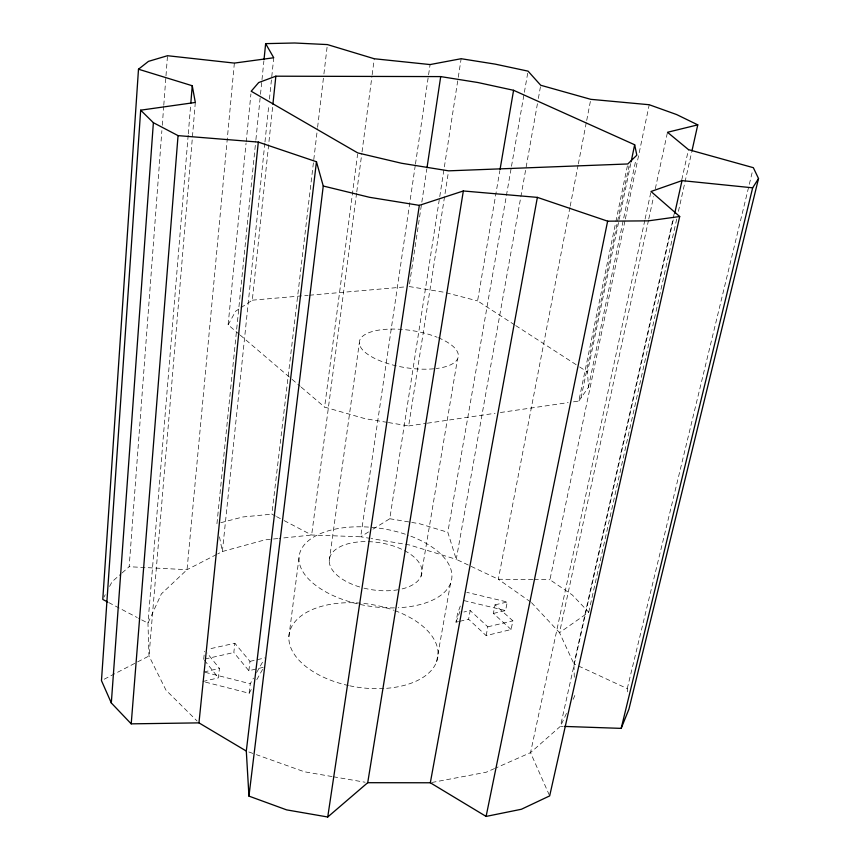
<?xml version="1.0" encoding="UTF-8"?>
<svg xmlns="http://www.w3.org/2000/svg" width="860" height="860" viewBox="0 0 860 860"><rect width="100%" height="100%" fill="white"/><g stroke="black" fill="none" stroke-linecap="round" stroke-linejoin="round"><path stroke-width="0.64" stroke-dasharray="4.3 3.22" d="M122.12 572.9L129.161 566.729L161.884 130.634M162.282 125.281L163.69 106.554M163.787 105.21L165.894 77.12M165.991 75.787L167.496 55.717M188.179 135.203L147.952 623.167L149.006 655.986L165.969 690.139L197.08 721.003M188.286 133.87L190.597 105.791M195.317 102.458L149.006 655.986L101.469 680.636M234.361 63.092L187.039 569.686L161.368 593.884L147.952 623.167L138.439 618.168M239.295 334.325L228.115 324.8L246.046 143.287M246.186 141.954L250.926 93.912M216.946 523.697L255.764 140.975M255.904 139.643L260.365 95.632M260.494 94.299L261.849 80.969M261.988 79.636L263.88 60.963M203.691 659.319L204.508 651.31M264.848 143.168L222.375 551.518L217.655 553.947M264.988 141.835L268.879 104.469M269.427 99.126L273.738 57.76M241.069 307.611L252.302 300.183L272.631 106.866M202.906 681.486L218.418 677.852L219.429 668.403L207.109 653.041M256.807 679.669L263.837 667.209L248.873 670.714L233.823 652.514L234.855 643.258L208.421 649.128M248.873 670.714L249.97 661.361L234.855 643.258M205.475 682.141L249.131 693.257L250.249 683.754L253.453 678.132M275.383 516L271.868 514.162L317.447 128.624M317.609 127.291L323.758 75.261M323.919 73.928L327.391 44.58M288.874 636.647L299 557.817M387.118 422.346L365.091 418.691L324.618 407.124L357.577 154.252M356.599 193.113L311.653 535.017L279.081 538.414M356.782 191.78L361.845 153.198M362.028 151.865L371.993 76.035M372.165 74.712L374.272 58.749M329.229 560.849L359.329 342.904M415.272 165.378L360.706 536.79L311.653 535.017L283.574 520.3M415.466 164.056L430.086 64.564M409.543 283.908L426.807 169.022M373.004 529.158L389.773 518.741L439.546 197.918M439.761 196.585L458.068 78.593M458.272 77.271L461.154 58.716M388.419 422.561L408.672 425.926L448.393 172.161M421.013 576.329L457.498 359.061M514.602 324.854L477.579 300.892L499.853 170.581M468.281 565.02L456.262 559.333L447.813 532.297L511.27 167.603M511.496 166.281L524.138 93.611M524.374 92.289L528.051 71.144M436.6 661.77L450.533 583.359M537.425 103.737L456.262 559.333L409.639 545.014L371.284 538.564M538.371 98.459L540.714 85.258M458.509 621.597L455.993 622.188L457.574 613.47L461.089 603.946M511.119 629.52L493.382 613.427L495.037 604.827L512.861 620.823L511.119 629.52L486.147 635.594L468.592 619.243L470.194 610.557L463.884 612.019M486.147 635.594L487.835 626.822L470.194 610.557M569.943 207.443L498.316 579.242L530.33 601.774M570.201 206.12L578.081 165.249M578.328 163.938L586.455 121.744M586.713 120.421L590.777 99.33M493.382 613.427L505.572 610.578L507.26 602.011L466.797 592.336M573.491 401.835L578.812 401.05L615.609 222.912M615.878 221.6L627.51 165.281M581.027 397.879L629.058 165.873M578.812 401.05L588.412 387.322L587.53 372.058L630.842 163.153M588.412 387.322L636.013 159.121M574.287 677.207L573.953 663.899L559.516 632.691L588.734 612.202L572.276 594.948L549.927 579.715L625.102 220.203M625.37 218.892L649.236 104.737M644.817 220.332L530.523 752.65L549.142 794.694M645.097 219.02L651.009 191.49M648.505 220.278L559.516 632.691L531.394 602.527M648.784 218.967L653.6 196.639M655.309 188.759L667.489 132.279M674.197 213.753L573.953 663.899L627.252 688.591L627.768 695.03M681.776 179.729L688.473 149.629M673.251 219.87L560.419 726.291L530.523 752.65L495.758 768.012M588.734 612.202L676.96 217.881M678.433 211.323L691.623 152.37M627.252 688.591L752.704 170.301M455.993 622.188L459.96 611.385M566.482 713.402L560.419 726.291L563.063 726.378M573.104 699.352L574.759 695.847L574.695 693.182M104.017 597.076L105.253 594.712M109.585 586.445L112.058 581.726L121.109 573.781M228.115 324.8L235.694 311.169L239.994 308.321M249.131 693.257L251.69 688.731M256.646 672.509L263.687 660.147M368.531 531.931L360.706 536.79L369.961 538.338M216.483 554.549L187.039 569.686L129.161 566.729M494.554 768.539L486.169 772.248L431.612 782.525M220.837 522.687L242.885 516.967L271.868 514.162M487.835 626.822L512.861 620.823M459.767 621.307L468.592 619.243M203.874 671.993L219.429 668.403M249.97 661.361L264.966 657.9M495.037 604.827L507.26 602.011M205.002 659.018L233.823 652.514M408.672 425.926L425.947 423.399M427.28 423.206L495.07 413.294M500.391 412.52L568.18 402.609M277.78 538.553L264.751 539.908L222.375 551.518L219.407 536.339M252.302 300.183L308.127 295.324M309.46 295.216L405.157 286.896M532.727 579.554L498.316 579.242L469.474 565.59M534.049 579.565L549.927 579.715M409.145 286.552L444.147 292.26L477.579 300.892M389.773 518.741L410.467 522.213M411.757 522.428L419.529 523.729L447.813 532.297M332.057 776.548L304.322 771.764L256.398 754.661M333.379 776.774L365.081 782.234M463.927 600.581L505.572 610.578M205.164 672.316L250.249 683.754M248.82 751.962L255.13 754.209M276.554 516.613L282.402 519.687M108.715 602.559L137.245 617.544M515.721 325.585L578.554 366.242M579.672 366.973L587.53 372.058M240.305 335.196L291.099 378.529M292.12 379.389L300.248 386.323M301.258 387.193L324.618 407.124M204.508 660.351L218.418 677.852M438.331 337.743A50.02 18.802 8.7 0 1 436.203 368.542M433.709 368.811A50.02 18.802 8.7 0 1 370.069 355.868A50.02 18.802 8.7 0 1 372.767 331.401A50.02 18.802 8.7 0 1 437.192 337.27M359.706 586.971A46.805 23.833 8.7 0 1 336.55 548.841A46.805 23.833 8.7 0 1 408.532 552.958A46.805 23.833 8.7 0 1 400.438 589.304M398.062 589.766A46.805 23.833 8.7 0 1 360.888 587.326M394.966 610.664A75.218 41.947 8.7 0 1 437.912 656.47A75.218 41.947 8.7 0 1 385.129 688.419M383.839 688.495A75.218 41.947 8.7 0 1 349.74 685.807M348.493 685.538A75.218 41.947 8.7 0 1 292.4 625.36A75.218 41.947 8.7 0 1 393.74 610.224M410.865 536.199A77.142 39.302 8.7 0 1 451.629 579.468A77.142 39.302 8.7 0 1 398.223 607.751M394.471 607.88A77.142 39.302 8.7 0 1 299.334 554.926A77.142 39.302 8.7 0 1 408.435 535.296"/><path stroke-width="1.29" d="M691.913 151.07L697.772 124.861L676.637 114.563L649.236 104.737L590.777 99.33L540.714 85.258L528.051 71.144L495.22 64.134L461.154 58.716L430.086 64.564L374.272 58.749L327.391 44.58L294.69 43L265.643 43.634L273.738 57.76L234.361 63.092L167.496 55.717L148.447 61.372L138.492 69.219L102.781 599.442L107.532 601.936M138.492 69.219L192.253 85.742L195.317 102.458L140.674 110.177L101.469 680.636L111.316 702.953L131.214 723.851L198.961 722.873L246.304 751.059L248.948 796.113L286.616 809.873L327.735 817L367.725 782.697L463.336 190.974L537.371 197.381L607.633 221.171L648.386 220.859L679.701 216.516L549.669 795.898L521.429 809.249L486.104 816.419L430.322 782.772L367.725 782.697M111.316 702.953L153.381 122.7L140.674 110.177M131.214 723.851L178.052 135.622L153.381 122.7M190.823 103.125L192.253 85.742M264.02 59.63L265.643 43.634M198.961 722.873L258.301 142.083L178.052 135.622M272.91 104.189L275.856 76.196L440.707 76.594L477.859 82.517L513.581 90.289L634.659 144.76L636.83 155.187L627.779 163.97L448.597 170.839L401.609 163.271L357.749 152.919L251.195 91.246L258.688 82.549L275.856 76.196M246.304 751.059L316.458 161.744L258.301 142.083M248.948 796.113L323.252 186.018L316.458 161.744M327.735 817L419.325 205.357L463.336 190.974M427.012 167.7L440.707 76.594M500.079 169.269L513.581 90.289M430.322 782.772L537.371 197.381M486.104 816.419L607.633 221.171M631.111 161.841L634.659 144.76M674.713 213.334L682.001 180.621L752.661 187.813L758.531 178.557L753.338 167.689L688.473 149.629L667.489 132.279L697.772 124.861M564.386 726.42L621.178 728.377L752.661 187.813M758.531 178.557L628.918 709.199L621.178 728.377M682.001 180.621L651.009 191.49L679.701 216.516M419.325 205.357L369.488 197.295L323.252 186.018"/></g></svg>
